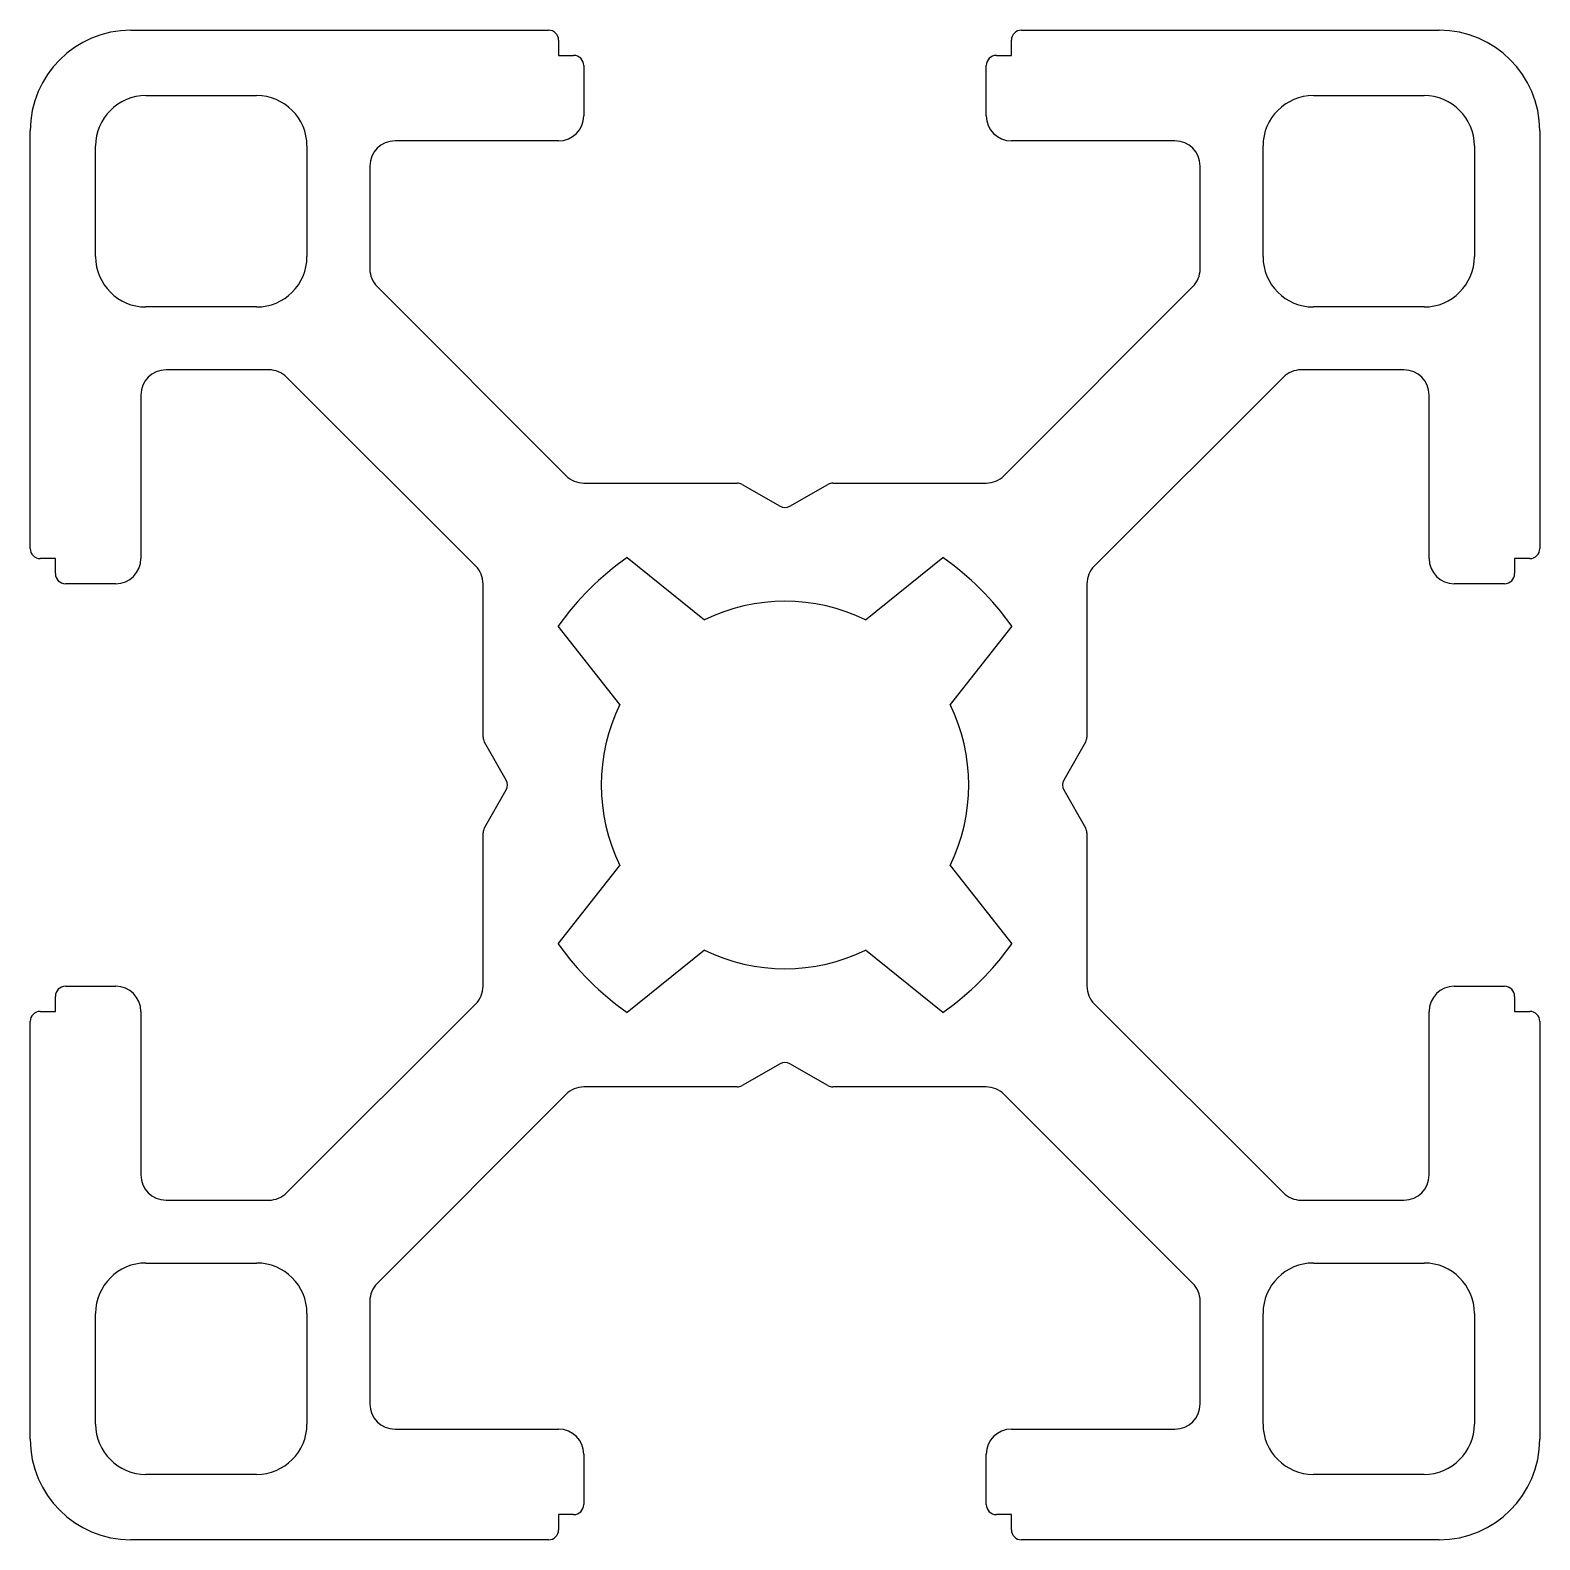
# Model space of a CAD drawing. Extents: x 0 to 30, y 0 to 30.
import ezdxf

# ---------------------------------------------------------------- set-up
doc = ezdxf.new("R2010")
doc.units = 0
doc.layers.get('0').update_dxf_attribs({"linetype": 'continuous'})

# ---------------------------------------------------------------- blocks, each defined once
blk = doc.blocks.new('SHAPE2DVIEW')
at = {"color": 0}
for p, q in [((2, 30), (10.3, 30)), ((10.5, 29.8), (10.5, 29.5)), ((19.5, 29.5), (19.5, 29.8)), ((19.7, 30), (28, 30)), ((10.5, 29.5), (10.8, 29.5)), ((19.2, 29.5), (19.5, 29.5)), ((11, 29.3), (11, 28.3)), ((19, 28.3), (19, 29.3)), ((2.3, 28.7), (4.5, 28.7)), ((25.5, 28.7), (27.7, 28.7)), ((0, 19.7), (0, 28)), ((30, 28), (30, 19.7)), ((1.3, 25.5), (1.3, 27.7)), ((5.5, 27.7), (5.5, 25.5)), ((10.5, 27.8), (7.25, 27.8)), ((22.75, 27.8), (19.5, 27.8)), ((24.5, 25.5), (24.5, 27.7)), ((28.7, 27.7), (28.7, 25.5)), ((6.75, 27.3), (6.75, 25.257)), ((23.25, 25.257), (23.25, 27.3)), ((6.896, 24.904), (10.649, 21.147)), ((19.351, 21.147), (23.104, 24.904)), ((4.5, 24.5), (2.3, 24.5)), ((27.7, 24.5), (25.5, 24.5)), ((4.743, 23.25), (2.7, 23.25)), ((8.853, 19.351), (5.096, 23.104)), ((24.904, 23.104), (21.147, 19.351)), ((27.3, 23.25), (25.257, 23.25)), ((2.2, 22.75), (2.2, 19.5)), ((27.8, 19.5), (27.8, 22.75)), ((11.003, 21), (14.047, 21)), ((14.146, 20.974), (14.901, 20.542)), ((15.099, 20.542), (15.854, 20.974)), ((15.953, 21), (18.997, 21)), ((11.864, 19.518), (13.4, 18.281)), ((16.6, 18.281), (18.136, 19.518)), ((0.5, 19.5), (0.2, 19.5)), ((0.5, 19.2), (0.5, 19.5)), ((29.8, 19.5), (29.5, 19.5)), ((29.5, 19.5), (29.5, 19.2)), ((1.7, 19), (0.7, 19)), ((9, 15.953), (9, 18.997)), ((21, 18.997), (21, 15.953)), ((29.3, 19), (28.3, 19)), ((11.719, 16.6), (10.495, 18.155)), ((19.505, 18.155), (18.281, 16.6)), ((9.458, 15.099), (9.026, 15.854)), ((20.974, 15.854), (20.542, 15.099)), ((9.026, 14.146), (9.458, 14.901)), ((20.542, 14.901), (20.974, 14.146)), ((9, 11.003), (9, 14.047)), ((21, 14.047), (21, 11.003)), ((10.495, 11.845), (11.719, 13.4)), ((18.281, 13.4), (19.505, 11.845)), ((13.4, 11.719), (11.864, 10.482)), ((18.136, 10.482), (16.6, 11.719)), ((0.7, 11), (1.7, 11)), ((28.3, 11), (29.3, 11)), ((0.2, 10.5), (0.5, 10.5)), ((0.5, 10.5), (0.5, 10.8)), ((5.096, 6.896), (8.853, 10.649)), ((21.147, 10.649), (24.904, 6.896)), ((29.5, 10.8), (29.5, 10.5)), ((29.5, 10.5), (29.8, 10.5)), ((0, 2), (0, 10.3)), ((2.2, 10.5), (2.2, 7.25)), ((27.8, 7.25), (27.8, 10.5)), ((30, 10.3), (30, 2)), ((14.901, 9.458), (14.146, 9.026)), ((15.854, 9.026), (15.099, 9.458)), ((10.649, 8.853), (6.896, 5.096)), ((14.047, 9), (11.003, 9)), ((18.997, 9), (15.953, 9)), ((23.104, 5.096), (19.351, 8.853)), ((2.7, 6.75), (4.743, 6.75)), ((25.257, 6.75), (27.3, 6.75)), ((2.3, 5.5), (4.5, 5.5)), ((25.5, 5.5), (27.7, 5.5)), ((1.3, 2.3), (1.3, 4.5)), ((5.5, 4.5), (5.5, 2.3)), ((6.75, 4.743), (6.75, 2.7)), ((23.25, 2.7), (23.25, 4.743)), ((24.5, 2.3), (24.5, 4.5)), ((28.7, 4.5), (28.7, 2.3)), ((7.25, 2.2), (10.5, 2.2)), ((19.5, 2.2), (22.75, 2.2)), ((11, 1.7), (11, 0.7)), ((19, 0.7), (19, 1.7)), ((4.5, 1.3), (2.3, 1.3)), ((27.7, 1.3), (25.5, 1.3)), ((10.8, 0.5), (10.5, 0.5)), ((10.5, 0.5), (10.5, 0.2)), ((19.5, 0.5), (19.2, 0.5)), ((19.5, 0.2), (19.5, 0.5)), ((28, 0), (19.7, 0)), ((10.3, 0), (2, 0))]:
    blk.add_line(p, q, dxfattribs=at)
for centre, radius, start, end in [((2, 28), 2, 90, -180), ((10.3, 29.8), 0.2, 0, 90), ((19.7, 29.8), 0.2, 90, -180), ((28, 28), 2, 0, 90), ((10.8, 29.3), 0.2, 0, 90), ((19.2, 29.3), 0.2, 90, -180), ((2.3, 27.7), 1, 90, -180), ((4.5, 27.7), 1, 0, 90), ((25.5, 27.7), 1, 90, -180), ((27.7, 27.7), 1, 0, 90), ((10.5, 28.3), 0.5, -90, 0), ((19.5, 28.3), 0.5, 180, -90), ((7.25, 27.3), 0.5, 90, -180), ((22.75, 27.3), 0.5, 0, 90), ((2.3, 25.5), 1, 180, -90), ((4.5, 25.5), 1, -90, 0), ((7.25, 25.257), 0.5, -180, -135.0316), ((22.75, 25.257), 0.5, -44.9684, 0), ((25.5, 25.5), 1, 180, -90), ((27.7, 25.5), 1, -90, 0), ((2.7, 22.75), 0.5, 90, -180), ((4.743, 22.75), 0.5, 45.0316, 90), ((25.257, 22.75), 0.5, 90, 134.9684), ((27.3, 22.75), 0.5, 0, 90), ((11.003, 21.5), 0.5, -135.0316, -90), ((18.997, 21.5), 0.5, -90, -44.9684), ((14.047, 20.8), 0.2, 60.2137, 90), ((15.953, 20.8), 0.2, 90, 119.7863), ((15, 20.715), 0.2, -119.7863, -60.2137), ((0.2, 19.7), 0.2, -180, -90), ((15, 15), 5.5, 124.762, 145), ((15, 15), 5.5, 35, 55.238), ((29.8, 19.7), 0.2, -90, 0), ((0.7, 19.2), 0.2, -180, -90), ((1.7, 19.5), 0.5, -90, 0), ((8.5, 18.997), 0.5, 0, 45.0316), ((21.5, 18.997), 0.5, 134.9684, -180), ((28.3, 19.5), 0.5, -180, -90), ((29.3, 19.2), 0.2, -90, 0), ((15, 15), 3.65, 63.9987, 116.0013), ((15, 15), 3.65, 153.9987, -153.9987), ((15, 15), 3.65, -26.0013, 26.0013), ((9.2, 15.953), 0.2, -180, -150.2137), ((20.8, 15.953), 0.2, -29.7863, 0), ((9.285, 15), 0.2, -29.7863, 29.7863), ((20.715, 15), 0.2, 150.2137, -150.2137), ((9.2, 14.047), 0.2, 150.2137, -180), ((20.8, 14.047), 0.2, 0, 29.7863), ((15, 15), 5.5, -145, -124.762), ((15, 15), 3.65, -116.0013, -63.9987), ((15, 15), 5.5, -55.238, -35), ((0.7, 10.8), 0.2, 90, -180), ((1.7, 10.5), 0.5, 0, 90), ((8.5, 11.003), 0.5, -45.0316, 0), ((21.5, 11.003), 0.5, -180, -134.9684), ((28.3, 10.5), 0.5, 90, -180), ((29.3, 10.8), 0.2, 0, 90), ((0.2, 10.3), 0.2, 90, -180), ((29.8, 10.3), 0.2, 0, 90), ((15, 9.285), 0.2, 60.2137, 119.7863), ((14.047, 9.2), 0.2, -90, -60.2137), ((15.953, 9.2), 0.2, -119.7863, -90), ((11.003, 8.5), 0.5, 90, 135.0316), ((18.997, 8.5), 0.5, 44.9684, 90), ((2.7, 7.25), 0.5, -180, -90), ((27.3, 7.25), 0.5, -90, 0), ((4.743, 7.25), 0.5, -90, -45.0316), ((25.257, 7.25), 0.5, -134.9684, -90), ((2.3, 4.5), 1, 90, -180), ((4.5, 4.5), 1, 0, 90), ((25.5, 4.5), 1, 90, -180), ((27.7, 4.5), 1, 0, 90), ((7.25, 4.743), 0.5, 135.0316, -180), ((22.75, 4.743), 0.5, 0, 44.9684), ((7.25, 2.7), 0.5, -180, -90), ((22.75, 2.7), 0.5, -90, 0), ((2.3, 2.3), 1, 180, -90), ((4.5, 2.3), 1, -90, 0), ((10.5, 1.7), 0.5, 0, 90), ((19.5, 1.7), 0.5, 90, -180), ((25.5, 2.3), 1, 180, -90), ((27.7, 2.3), 1, -90, 0), ((2, 2), 2, -180, -90), ((28, 2), 2, -90, 0), ((10.8, 0.7), 0.2, -90, 0), ((19.2, 0.7), 0.2, -180, -90), ((10.3, 0.2), 0.2, -90, 0), ((19.7, 0.2), 0.2, 180, -90)]:
    blk.add_arc(centre, radius, start, end, dxfattribs=at)

msp = doc.modelspace()

# ---------------------------------------------------------------- block references
at = {"color": 0}
msp.add_blockref('SHAPE2DVIEW', (0, 0), dxfattribs=at)

doc.saveas('drawing.dxf')
